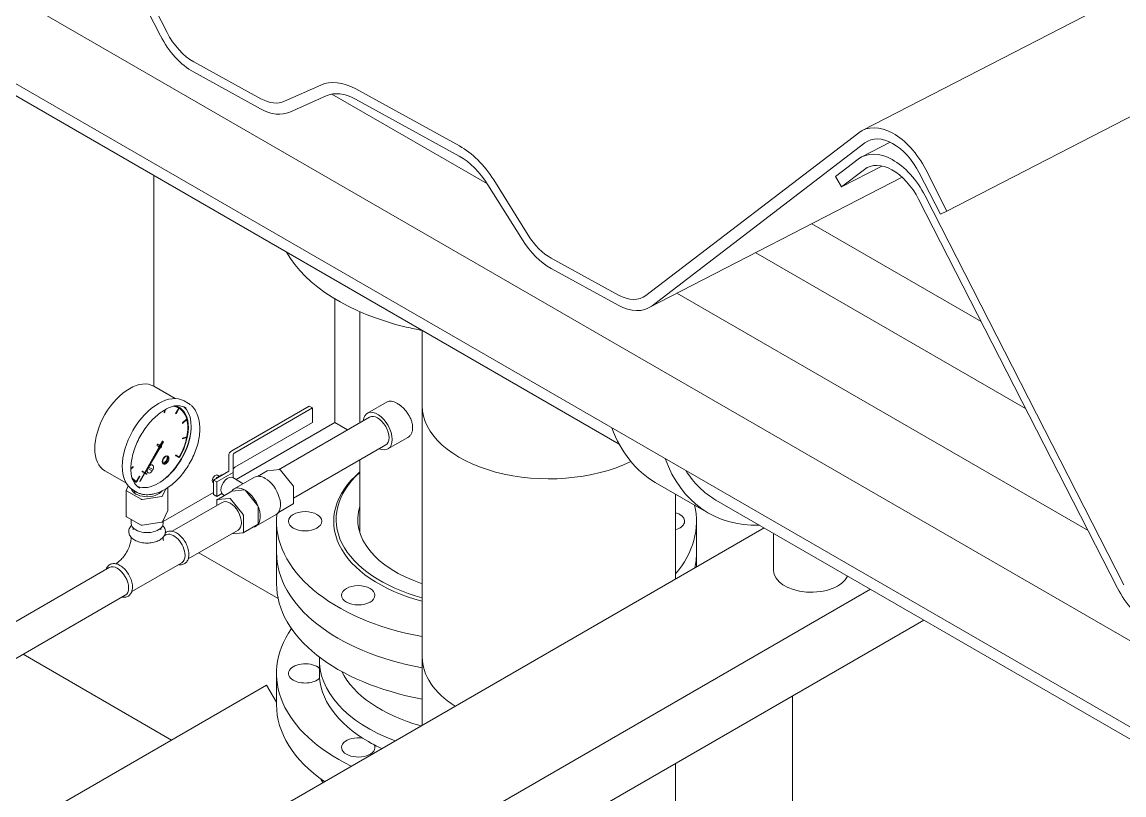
# Model space of a CAD drawing. Header units: millimetres. Extents: x -312439 to 477422, y -331570 to 212570.
# Drawn here: x 400211.7 to 400660, y 107047 to 107361.6 of the extents above; entities that cross this region are included whole.
import ezdxf

# ---------------------------------------------------------------- set-up
doc = ezdxf.new("R2010")
doc.units = ezdxf.units.MM

msp = doc.modelspace()

# ---------------------------------------------------------------- linework, layer by layer
at = {"color": 0, "linetype": 'Continuous', "lineweight": 0, "extrusion": (0, 0.816497, 0.57735)}
for p, q in [((396734.042, 109377.832), (401453.538, 106653.03)), ((396734.042, 109342.828), (401489.123, 106597.48)), ((401698.556, 107907.58), (400553.533, 107317.427)), ((400587.997, 107284.64), (401733.02, 107874.793)), ((400187.129, 107514.236), (400268.002, 107356.005)), ((400270.66, 107357.344), (400189.787, 107515.575)), ((400454.683, 107189.72), (399929.822, 107492.749)), ((400308.838, 107330.37), (400281.553, 107345.361)), ((400281.422, 107341.228), (400308.733, 107326.223)), ((400333.24, 107335.921), (400318.495, 107329.3)), ((400389.702, 107311.121), (400347.422, 107334.35)), ((400320.652, 107324.903), (400335.397, 107331.523)), ((400337.744, 107332.238), (400401.023, 107295.704)), ((400347.316, 107330.203), (400389.596, 107306.974)), ((400552.097, 107316.518), (400465.498, 107250.297)), ((400468.016, 107246.115), (400554.615, 107312.335)), ((400564.913, 107312.643), (400553.319, 107306.667)), ((400551.883, 107305.757), (400542.634, 107298.685)), ((400545.152, 107294.502), (400561.568, 107302.964)), ((400545.152, 107294.502), (400554.4, 107301.575)), ((400587.997, 107284.64), (400579.36, 107301.539)), ((400265.324, 107213.328), (400265.324, 107299.047)), ((400417.575, 107274.864), (400403.571, 107297.28)), ((400569.772, 107298.391), (400466.58, 107245.205)), ((400542.634, 107298.685), (400545.152, 107294.502)), ((400576.702, 107300.2), (400585.339, 107283.301)), ((400401.252, 107295.342), (400415.257, 107272.926)), ((400576.487, 107289.44), (400657.361, 107131.208)), ((400660.019, 107132.548), (400579.146, 107290.779)), ((400585.339, 107283.301), (400587.997, 107284.64)), ((400533.07, 107279.475), (400601.888, 107239.742)), ((400510.189, 107267.682), (400620.017, 107204.272)), ((400426.913, 107261.293), (400454.223, 107246.289)), ((400454.304, 107250.449), (400427.019, 107265.44)), ((400338.945, 107248.883), (400338.945, 107198.585)), ((400478.156, 107251.172), (400645.398, 107154.614)), ((400469.313, 107174.202), (400490.967, 107161.7)), ((400477.594, 107169.421), (400477.594, 107134.903)), ((401019.798, 106863.451), (400494.029, 107167.004)), ((400486.09, 107139.808), (400486.09, 107158.383)), ((400513.612, 107155.698), (400072.305, 106900.909)), ((400517.469, 107138.361), (400517.469, 107153.471)), ((400315.868, 107126.897), (400283.586, 107145.535)), ((400556.919, 107130.695), (400115.612, 106875.906)), ((400578.572, 107118.193), (400137.265, 106863.405)), ((400212.096, 107104.26), (400272.542, 107069.362)), ((400123.465, 106983.292), (400311.202, 107091.682)), ((400525.164, 107087.358), (400525.164, 107006.06))]:
    msp.add_line(p, q, dxfattribs=at)
at = {"color": 5, "linetype": 'Continuous', "lineweight": 0, "extrusion": (0, 0.816497, 0.57735)}
for p, q in [((400349.115, 107198.432), (400349.115, 107243.657)), ((400374.518, 107075.392), (400374.518, 107236.004)), ((400274.022, 107208.306), (400265.323, 107213.328)), ((400279.44, 107206.283), (400277.623, 107207.332)), ((400269.49, 107202.56), (400269.724, 107203.7)), ((400269.534, 107202.535), (400269.779, 107203.732)), ((400269.971, 107203.842), (400269.713, 107202.583)), ((400274.173, 107202.206), (400275.48, 107204.469)), ((400274.217, 107202.181), (400275.524, 107204.445)), ((400275.656, 107204.369), (400274.348, 107202.105)), ((400275.721, 107204.635), (400275.678, 107204.66)), ((400328.538, 107205.223), (400297.01, 107187.02)), ((400329.815, 107204.485), (400298.287, 107186.283)), ((400329.815, 107204.485), (400328.538, 107205.223)), ((400329.815, 107198.585), (400329.815, 107204.485)), ((400360.266, 107207.004), (400352.186, 107202.339)), ((400269.49, 107202.56), (400269.534, 107202.535)), ((400269.713, 107202.583), (400269.534, 107202.535)), ((400274.173, 107202.206), (400274.217, 107202.181)), ((400274.348, 107202.105), (400274.217, 107202.181)), ((400276.905, 107198.431), (400278.69, 107200.014)), ((400276.953, 107198.251), (400276.905, 107198.431)), ((400276.905, 107198.431), (400276.948, 107198.406)), ((400276.948, 107198.406), (400278.734, 107199.99)), ((400276.996, 107198.226), (400276.948, 107198.406)), ((400278.782, 107199.81), (400276.996, 107198.226)), ((400283.435, 107200.354), (400283.185, 107201.184)), ((400329.815, 107198.585), (400298.287, 107180.382)), ((400298.743, 107175.374), (400338.945, 107198.585)), ((400353.11, 107200.738), (400316.05, 107179.342)), ((400338.945, 107198.585), (400344.162, 107195.572)), ((400276.953, 107198.251), (400276.996, 107198.226)), ((400267.074, 107189.758), (400267.636, 107189.433)), ((400268.746, 107191.008), (400267.983, 107189.639)), ((400268.07, 107189.589), (400267.983, 107189.639)), ((400268.07, 107189.589), (400268.832, 107190.958)), ((400269.261, 107190.71), (400268.457, 107189.365)), ((400268.832, 107190.958), (400268.746, 107191.008)), ((400268.832, 107190.958), (400269.261, 107190.71)), ((400276.905, 107192.012), (400276.953, 107192.247)), ((400276.905, 107192.012), (400276.948, 107191.987)), ((400278.734, 107192.465), (400276.948, 107191.987)), ((400276.948, 107191.987), (400276.996, 107192.222)), ((400276.953, 107192.247), (400278.738, 107192.725)), ((400276.953, 107192.247), (400276.996, 107192.222)), ((400276.996, 107192.222), (400278.782, 107192.701)), ((400359.633, 107189.441), (400322.107, 107167.775)), ((400368.637, 107192.505), (400360.557, 107187.84)), ((400267.274, 107188.365), (400261.574, 107178.194)), ((400267.361, 107188.315), (400261.66, 107178.144)), ((400261.771, 107178.128), (400267.708, 107188.114)), ((400266.707, 107189.121), (400267.269, 107188.797)), ((400267.361, 107188.315), (400267.274, 107188.365)), ((400267.72, 107188.536), (400268.006, 107188.371)), ((400268.088, 107189.173), (400268.373, 107189.008)), ((400270.918, 107184.901), (400270.84, 107184.947)), ((400270.92, 107184.93), (400271.004, 107184.881)), ((400274.173, 107185.083), (400274.305, 107185.311)), ((400274.173, 107185.083), (400274.217, 107185.058)), ((400274.217, 107185.058), (400274.348, 107185.286)), ((400275.524, 107184.303), (400274.217, 107185.058)), ((400274.305, 107185.311), (400274.348, 107185.286)), ((400274.348, 107185.286), (400275.656, 107184.531)), ((400295.756, 107185.273), (400295.756, 107178.717)), ((400297.563, 107176.055), (400297.563, 107185.273)), ((400255.957, 107179.856), (400256.828, 107180.628)), ((400255.957, 107179.792), (400256.871, 107180.603)), ((400256.92, 107180.423), (400255.958, 107179.571)), ((400256.828, 107180.628), (400256.871, 107180.603)), ((400256.871, 107180.603), (400256.92, 107180.423)), ((400263.156, 107180.456), (400263.187, 107180.438)), ((400263.187, 107180.438), (400264.963, 107179.413)), ((400264.824, 107181.223), (400264.662, 107181.317)), ((400269.065, 107181.872), (400269.143, 107181.826)), ((400269.119, 107181.81), (400269.203, 107181.762)), ((400269.698, 107182.27), (400269.367, 107181.697)), ((400269.446, 107181.652), (400269.367, 107181.697)), ((400271.143, 107184.772), (400270.812, 107184.198)), ((400271.143, 107184.772), (400271.221, 107184.727)), ((400275.59, 107184.417), (400275.721, 107184.341)), ((400349.115, 107153.831), (400349.115, 107183.368)), ((400254.118, 107173.83), (400245.419, 107178.853)), ((400258.169, 107174.486), (400259.476, 107176.75)), ((400258.212, 107174.46), (400259.52, 107176.725)), ((400259.651, 107176.649), (400258.344, 107174.384)), ((400259.476, 107176.75), (400259.52, 107176.725)), ((400259.52, 107176.725), (400259.651, 107176.649)), ((400261.497, 107178.057), (400259.593, 107174.66)), ((400261.584, 107178.007), (400259.68, 107174.61)), ((400259.68, 107174.61), (400261.651, 107177.925)), ((400261.479, 107178.024), (400260.594, 107178.535)), ((400261.594, 107178.23), (400260.712, 107178.739)), ((400262.327, 107177.535), (400261.608, 107177.95)), ((400262.445, 107177.739), (400261.726, 107178.154)), ((400262.885, 107179.914), (400262.846, 107179.936)), ((400263.023, 107178.104), (400262.861, 107178.197)), ((400264.66, 107178.889), (400262.885, 107179.914)), ((400295.756, 107178.717), (400289.611, 107175.169)), ((400290.823, 107176.044), (400290.736, 107175.818)), ((400297.563, 107178.285), (400290.889, 107174.431)), ((400292.808, 107177.307), (400290.999, 107176.263)), ((400291.173, 107177.144), (400291.85, 107176.754)), ((400293.145, 107177.209), (400292.951, 107177.321)), ((400297.384, 107176.158), (400301.711, 107173.66)), ((400298.016, 107171.527), (400306.245, 107176.277)), ((400307.493, 107176.67), (400311.372, 107178.909)), ((400316.537, 107179.385), (400311.436, 107178.929)), ((400321.95, 107172.859), (400316.85, 107179.204)), ((400254.909, 107172.742), (400254.087, 107170.97)), ((400258.103, 107174.219), (400258.146, 107174.194)), ((400258.146, 107174.194), (400258.278, 107174.422)), ((400258.3, 107174.409), (400258.344, 107174.384)), ((400259.68, 107174.61), (400259.593, 107174.66)), ((400268.877, 107168.682), (400270.22, 107171.578)), ((400271.048, 107172.111), (400271.048, 107162.892)), ((400289.458, 107174.173), (400289.611, 107174.085)), ((400290.889, 107174.431), (400289.611, 107175.169)), ((400289.611, 107175.169), (400289.611, 107169.268)), ((400290.889, 107168.531), (400290.889, 107174.431)), ((400322.107, 107165.655), (400322.107, 107172.456)), ((400254.072, 107170.904), (400254.072, 107160.403)), ((400254.202, 107170.724), (400260.091, 107167.323)), ((400258.578, 107170.15), (400256.762, 107171.199)), ((400257.554, 107169.735), (400257.554, 107170.741)), ((400260.519, 107167.257), (400268.564, 107168.502)), ((400265.711, 107169.654), (400264.866, 107169.456)), ((400267.566, 107169.735), (400267.566, 107170.241)), ((400269.082, 107158.249), (400289.611, 107170.102)), ((400289.611, 107169.268), (400290.889, 107168.531)), ((400292.956, 107169.724), (400290.889, 107168.531)), ((400290.926, 107166.955), (400290.926, 107164.836)), ((400291.017, 107167.158), (400297.08, 107170.658)), ((400296.183, 107167.634), (400291.082, 107167.178)), ((400293.417, 107169.288), (400294.062, 107168.916)), ((400301.596, 107161.108), (400296.495, 107167.453)), ((400302.246, 107171.134), (400297.145, 107170.678)), ((400307.659, 107164.608), (400302.558, 107170.953)), ((400268.877, 107158.181), (400271.032, 107162.826)), ((400293.078, 107166.078), (400272.76, 107154.348)), ((400307.815, 107157.404), (400307.815, 107164.205)), ((400315.981, 107161.969), (400322.015, 107165.453)), ((400254.202, 107160.222), (400260.091, 107156.822)), ((400256.037, 107159.162), (400256.037, 107157.525)), ((400260.519, 107156.756), (400268.564, 107158)), ((400269.082, 107158.624), (400269.082, 107157.525)), ((400301.752, 107153.904), (400301.752, 107160.705)), ((400306.788, 107156.334), (400315.016, 107161.084)), ((400315.216, 107132.979), (400315.216, 107158.383)), ((400256.956, 107155.598), (400256.956, 107154.929)), ((400268.164, 107155.598), (400268.164, 107154.929)), ((400299.6, 107154.781), (400279.283, 107143.051)), ((400296.982, 107153.269), (400301.596, 107153.681)), ((400301.661, 107153.701), (400307.724, 107157.202)), ((400256.037, 107151.579), (400256.037, 107151.887)), ((400269.082, 107151.579), (400269.082, 107151.887)), ((400269.509, 107152.471), (400270.125, 107152.827)), ((400249.807, 107141.096), (400250.074, 107141.25)), ((400256.33, 107129.799), (400276.648, 107141.529)), ((400247.173, 107139.575), (400191.696, 107107.546)), ((400253.695, 107128.278), (400198.685, 107096.518)), ((400332.671, 107101.882), (400332.671, 107096.475)), ((400315.216, 107083.773), (400315.216, 107096.475)), ((400311.202, 107091.682), (400315.216, 107084.731)), ((400477.594, 106961.242), (400477.594, 107059.893)), ((400333.283, 107053.437), (400334.085, 107052.048))]:
    msp.add_line(p, q, dxfattribs=at)
at = {"color": 0, "linetype": 'Continuous', "lineweight": 0}
for centre, major_axis, ratio, start_param, end_param in [((400282.005, 107363.059), (11.825, -22.942), 0.6074486, 4.7067872, 5.5477045), ((400282.005, 107363.059), (-9.58, 18.587), 0.6074486, 1.5651945, 2.4074876), ((400346.759, 107308.358), (-14.069, 27.297), 0.6074486, 5.5490802, 6.2504354), ((400346.759, 107308.358), (-11.825, 22.942), 0.6074486, 5.5490802, 6.2504354), ((400309.29, 107348.068), (9.58, -18.587), 0.6074486, 5.5490802, 6.2504354), ((400309.29, 107348.068), (11.825, -22.942), 0.6074486, 5.5490796, 6.2504361), ((400565.358, 107294.485), (-11.825, 22.942), 0.6074486, 4.7067872, 6.3913733), ((400389.039, 107285.129), (-14.069, 27.297), 0.6074486, 4.847725, 5.5490802), ((400565.358, 107294.485), (-9.58, 18.587), 0.6074486, 4.7067872, 6.3913733), ((400389.039, 107285.129), (11.825, -22.942), 0.6074486, 1.7061324, 2.4074876), ((400565.143, 107283.725), (-11.825, 22.942), 0.6074486, 4.7067872, 6.3913733), ((400565.143, 107283.725), (-9.58, 18.587), 0.6074486, 4.7067872, 6.3913733), ((400427.47, 107283.138), (-9.58, 18.587), 0.6074486, 1.7061324, 2.4074876), ((400427.47, 107283.138), (11.825, -22.942), 0.6074486, 4.8477244, 5.5490809), ((400400.653, 107282.998), (85.437, 0), 0.5773503, 3.4534781, 4.3196899), ((400454.755, 107268.148), (9.58, -18.587), 0.6074486, 5.5490802, 6.3913733), ((400454.755, 107268.148), (11.825, -22.942), 0.6074486, 5.550456, 6.3913733), ((400400.653, 107282.998), (85.437, 0), 0.5773503, 4.3196899, 4.4005035), ((400521.953, 107265.377), (-52.64, -91.175), 0.5773503, 5.8338726, 6.2831853), ((400543.607, 107252.876), (-52.64, -91.175), 0.5773503, 5.8338726, 6.6259572), ((400543.607, 107252.876), (49.578, 85.871), 0.5773503, 2.8451502, 3.1415927), ((400400.653, 107158.383), (85.437, 0), 0.5773503, 5.8334403, 6.4168453), ((400474.453, 107158.383), (6.798, 0), 0.5773503, 0.7853982, 1.0905839), ((400474.453, 107158.383), (6.798, 0), 0.5773503, 5.1926015, 7.0685835), ((400400.653, 107145.681), (85.437, 0), 0.5773503, 6.1556586, 6.2831853), ((400400.653, 107145.681), (-85.437, 0), 0.5773503, 3.0140659, 3.1415927), ((400532.78, 107138.361), (-15.311, 0), 0.5773503, 0, 2.8815874), ((400671.363, 107138.263), (11.825, -22.942), 0.6074486, 4.7067872, 5.5477045)]:
    msp.add_ellipse(centre, major_axis=major_axis, ratio=ratio, start_param=start_param, end_param=end_param, dxfattribs=at)
at = {"color": 5, "linetype": 'Continuous', "lineweight": 0}
for centre, major_axis, ratio, start_param, end_param in [((400255.371, 107196.09), (-9.952, -17.238), 0.5773503, 3.1415927, 6.2831853), ((400267.193, 107189.265), (-10.431, -18.066), 0.5773503, 3.1415927, 6.2831853), ((400267.193, 107189.265), (-9.42, -16.316), 0.5773503, 0.7853982, 3.0447187), ((400266.934, 107189.415), (-8.656, -14.993), 0.5773503, 1.5707963, 3.3990144), ((400266.934, 107189.415), (-8.787, -15.22), 0.5773503, 1.5707963, 3.3359698), ((400266.89, 107189.44), (-8.787, -15.22), 0.5773503, 3.1415927, 3.327058), ((400284.279, 107219.533), (-8.722, -15.107), 0.5773503, 6.2794167, 6.2869539), ((400284.213, 107219.267), (-8.59, -14.879), 0.5773503, 6.279359, 6.2870116), ((400266.89, 107189.44), (-8.656, -14.993), 0.5773503, 2.6255886, 3.1289946), ((400356.372, 107195.089), (4.186, -7.25), 0.5773503, 0.7853982, 3.819024), ((400426.056, 107205.411), (-51.538, 0), 0.5773503, 0, 2.2734346), ((400290.66, 107210.51), (-8.722, -15.107), 0.5773503, 5.7558179, 5.7633552), ((400266.89, 107189.44), (-8.656, -14.993), 0.5773503, 2.1019898, 2.6060662), ((400290.505, 107210.261), (-8.59, -14.879), 0.5773503, 5.7557602, 5.7634128), ((400356.372, 107195.089), (-3.261, 5.649), 0.5773503, 3.1415927, 6.2831853), ((400266.89, 107189.44), (-9.646, -16.708), 0.5773503, 0.8552539, 2.2863388), ((400266.89, 107189.44), (-0.184, -0.318), 0.5773503, 3.1415927, 6.2831853), ((400267.817, 107188.905), (-0.408, -0.707), 0.5773503, 3.6351307, 5.8435067), ((400267.904, 107188.855), (-0.408, -0.707), 0.5773503, 3.6351307, 5.8435067), ((400267.904, 107188.855), (-0.408, -0.707), 0.5773503, 1.9743887, 2.6478622), ((400266.89, 107189.44), (-8.656, -14.993), 0.5773503, 1.578391, 2.0842988), ((400290.481, 107195.668), (-8.59, -14.879), 0.5773503, 5.2321614, 5.2398141), ((400290.684, 107195.834), (-8.722, -15.107), 0.5773503, 5.2322191, 5.2397564), ((400356.372, 107195.089), (4.186, -7.25), 0.5773503, 5.605754, 7.0685835), ((400267.904, 107188.855), (-0.184, -0.318), 0.5773503, 3.1415927, 6.2831853), ((400267.904, 107188.855), (-0.408, -0.707), 0.5773503, 0.4398516, 1.1672039), ((400270.02, 107183.37), (-0.901, -1.56), 0.5773503, 3.1415927, 6.2831853), ((400270.182, 107183.276), (-0.901, -1.56), 0.5773503, 3.3104584, 6.1143196), ((400268.011, 107184.53), (-1.681, -2.912), 0.8164966, 1.0145657, 2.1270269), ((400270.104, 107183.322), (-0.901, -1.56), 0.5773503, 2.9727269, 3.3104584), ((400300.036, 107185.273), (-4.28, 0), 0.5773503, 5.4977871, 6.2831853), ((400300.036, 107185.273), (-2.473, 0), 0.5773503, 5.4977871, 6.2831853), ((400263.924, 107179.663), (-0.901, -1.56), 0.5773503, 1.7396621, 4.5435232), ((400263.761, 107179.757), (-0.901, -1.56), 0.5773503, 3.1415927, 4.1247486), ((400270.104, 107183.322), (-0.901, -1.56), 0.5773503, 6.1143196, 6.4520511), ((400270.182, 107183.276), (-0.901, -1.56), 0.5773503, 0.1688658, 2.9727269), ((400268.314, 107184.355), (1.681, 2.912), 0.8164966, 4.1561584, 5.2686196), ((400284.147, 107179.401), (-8.59, -14.879), 0.5773503, 4.7085627, 4.7162153), ((400284.344, 107179.439), (-8.722, -15.107), 0.5773503, 4.7086203, 4.7161576), ((400300.036, 107179.372), (-2.473, 0), 0.5773503, 5.4977871, 6.2831853), ((400266.934, 107189.415), (-8.656, -14.993), 0.5773503, 6.0257636, 6.2831853), ((400260.653, 107178.637), (-0.059, -0.102), 0.5773503, 3.1415927, 6.2831853), ((400263.761, 107179.757), (-0.901, -1.56), 0.5773503, 5.2557699, 6.2831853), ((400263.924, 107179.663), (-0.901, -1.56), 0.5773503, 4.8812547, 7.6851159), ((400263.845, 107179.709), (-0.901, -1.56), 0.5773503, 1.4019306, 1.7396621), ((400290.316, 107175.659), (0.858, 1.486), 0.5773503, 0, 3.1415927), ((400290.999, 107176.028), (0.144, 0.249), 0.5773503, 0.7853982, 1.8325957), ((400295.4, 107172.723), (-1.983, -3.435), 0.5773503, 3.1415927, 5.4977871), ((400292.808, 107177.072), (0.144, 0.249), 0.5773503, 0, 0.7853982), ((400310.63, 107168.681), (-4.386, 7.596), 0.5773503, 5.4977871, 6.2831853), ((400311.593, 107178.526), (-0.221, 0.383), 0.5773503, 6.0213859, 6.2831853), ((400316.693, 107178.982), (-0.221, 0.383), 0.5773503, 4.9741884, 6.0213859), ((400400.653, 107158.383), (62.164, 0), 0.5773503, 2.548228, 4.2784859), ((400400.653, 107159.183), (-61.184, 0), 0.5773503, 5.7140037, 7.4126446), ((400262.56, 107172.149), (6.523, 0), 0.5773503, 3.2787449, 5.8812868), ((400266.934, 107189.415), (-8.787, -15.22), 0.5773503, 6.0888081, 6.2831853), ((400266.89, 107189.44), (-8.787, -15.22), 0.5773503, 6.0977199, 6.2831853), ((400249.655, 107159.562), (8.59, 14.879), 0.5773503, 6.279359, 6.2870116), ((400249.589, 107159.297), (8.722, 15.107), 0.5773503, 6.2794167, 6.2869539), ((400249.546, 107159.322), (8.722, 15.107), 0.5773503, 6.2794167, 6.2807026), ((400267.193, 107189.265), (-9.42, -16.316), 0.5773503, 0.096874, 0.7853982), ((400302.402, 107163.93), (-4.386, 7.596), 0.5773503, 5.4977871, 6.5382602), ((400310.63, 107168.681), (-4.386, 7.596), 0.5773503, 3.1415927, 5.4977871), ((400321.794, 107172.637), (-0.221, 0.383), 0.5773503, 3.9269908, 4.9741884), ((400254.515, 107170.904), (-0.442, 0), 0.5773503, 6.0213859, 7.0685835), ((400262.56, 107168.026), (6.523, 0), 0.5773503, 2.4457007, 2.5623918), ((400260.404, 107167.504), (0.442, 0), 0.5773503, 3.9269908, 4.9741884), ((400262.56, 107168.026), (6.523, 0), 0.5773503, 0.5792009, 0.6523149), ((400268.449, 107168.748), (0.442, 0), 0.5773503, 4.9741884, 6.0213859), ((400291.239, 107166.775), (-0.221, 0.383), 0.5773503, 6.0213859, 7.0685835), ((400295.4, 107172.723), (-1.983, -3.435), 0.5773503, 5.4977871, 6.2831853), ((400296.339, 107160.43), (-3.261, 5.649), 0.5773503, 3.1415927, 6.2831853), ((400296.339, 107167.23), (-0.221, 0.383), 0.5773503, 4.9741884, 6.0213859), ((400297.302, 107170.275), (-0.221, 0.383), 0.5773503, 6.0213859, 6.2831853), ((400302.402, 107170.731), (-0.221, 0.383), 0.5773503, 4.9741884, 6.0213859), ((400302.402, 107163.93), (-4.386, 7.596), 0.5773503, 2.8865178, 5.4977871), ((400270.605, 107162.892), (0.442, 0), 0.5773503, 6.0213859, 6.2831853), ((400307.503, 107164.386), (-0.221, 0.383), 0.5773503, 3.9269908, 4.9741884), ((400321.794, 107165.836), (0.221, -0.383), 0.5773503, 0, 0.7853982), ((400400.653, 107159.183), (52.364, 0), 0.5773503, 2.9636533, 4.1898411), ((400254.515, 107160.403), (-0.442, 0), 0.5773503, 0, 0.7853982), ((400268.449, 107158.247), (0.442, 0), 0.5773503, 4.9741884, 6.0213859), ((400301.44, 107160.885), (-0.221, 0.383), 0.5773503, 3.9269908, 4.9741884), ((400400.653, 107158.383), (85.437, 0), 0.5773503, 3.0819402, 4.4015121), ((400262.56, 107157.525), (6.523, 0), 0.5773503, 3.1415927, 3.9269908), ((400262.56, 107157.525), (6.523, 0), 0.5773503, 3.9269908, 6.2831853), ((400260.404, 107157.002), (0.442, 0), 0.5773503, 3.9269908, 4.9741884), ((400273.387, 107147.178), (-3.261, 5.649), 0.5773503, 3.9269908, 6.2831853), ((400301.44, 107154.085), (0.221, -0.383), 0.5773503, 6.0213859, 7.0685835), ((400307.503, 107157.585), (0.221, -0.383), 0.5773503, 0, 0.7853982), ((400273.387, 107147.178), (-3.261, 5.649), 0.5773503, 3.1415927, 3.9269908), ((400400.653, 107145.681), (85.437, 0), 0.5773503, 3.1415927, 4.4015121), ((400400.653, 107145.681), (-85.437, 0), 0.5773503, 0, 1.2599194), ((400250.434, 107133.926), (-3.261, 5.649), 0.5773503, 3.1415927, 6.2831853), ((400400.653, 107132.979), (-85.437, 0), 0.5773503, 0, 1.2599194), ((400400.653, 107096.475), (85.437, 0), 0.5773503, 2.7625544, 4.013016), ((400326.853, 107096.475), (6.798, 0), 0.5773503, 0.543593, 3.9269908), ((400400.653, 107101.882), (-67.982, 0), 0.5773503, 6.2526983, 7.275452), ((400426.056, 107103.111), (51.538, 0), 0.5773503, 3.1415927, 3.8785726), ((400426.056, 107103.111), (-51.538, 0), 0.5773503, 0, 0.7369799), ((400400.653, 107096.475), (-67.982, 0), 0.5773503, 0, 0.7853982), ((400400.653, 107106.962), (-61.245, 0), 0.5773503, 0.2785726, 1.1212599), ((400326.853, 107096.475), (6.798, 0), 0.5773503, 3.9269908, 5.7639057), ((400400.653, 107083.773), (85.437, 0), 0.5773503, 3.1415927, 3.8306823), ((400348.468, 107066.346), (6.798, 0), 0.5773503, 1.3046778, 3.9269908), ((400400.653, 107096.475), (-67.982, 0), 0.5773503, 0.7853982, 0.8935886), ((400348.468, 107066.346), (6.798, 0), 0.5773503, 3.9269908, 6.5493038)]:
    msp.add_ellipse(centre, major_axis=major_axis, ratio=ratio, start_param=start_param, end_param=end_param, dxfattribs=at)
for centre, major_axis in [((400268.19, 107188.69), (-0.184, -0.318)), ((400262.386, 107177.637), (-0.059, -0.102)), ((400326.853, 107158.383), (6.798, 0)), ((400348.468, 107128.254), (6.798, 0))]:
    msp.add_ellipse(centre, major_axis=major_axis, ratio=0.5773503, dxfattribs=at)
for points, knots in [([(400368.637, 107192.505), (400368.93, 107192.674), (400369.207, 107192.892), (400369.701, 107193.421), (400369.917, 107193.732), (400370.265, 107194.426), (400370.397, 107194.809), (400370.572, 107195.62), (400370.613, 107196.047), (400370.613, 107196.907), (400370.572, 107197.369), (400370.397, 107198.325), (400370.265, 107198.819), (400369.917, 107199.809), (400369.701, 107200.305), (400369.207, 107201.267), (400368.93, 107201.734), (400368.344, 107202.608), (400368.016, 107203.045), (400367.312, 107203.886), (400366.935, 107204.289), (400366.161, 107205.033), (400365.762, 107205.374), (400364.973, 107205.975), (400364.583, 107206.235), (400363.838, 107206.665), (400363.459, 107206.849), (400362.718, 107207.132), (400362.356, 107207.229), (400361.672, 107207.328), (400361.35, 107207.328), (400360.763, 107207.233), (400360.498, 107207.138), (400360.266, 107207.004)], [30.950465, 30.950465, 30.950465, 30.950465, 33.5297118, 33.5297118, 36.1089586, 36.1089586, 38.6882054, 38.6882054, 41.2674522, 41.2674522, 43.846699, 43.846699, 46.4259458, 46.4259458, 49.0051926, 49.0051926, 51.5844394, 51.5844394, 54.1636241, 54.1636241, 56.7428088, 56.7428088, 59.3219936, 59.3219936, 61.9011783, 61.9011783, 64.480363, 64.480363, 67.0595478, 67.0595478, 69.6387325, 69.6387325, 72.2179172, 72.2179172, 72.2179172, 72.2179172]), ([(400256.52, 107175.599), (400256.11, 107176.959), (400255.919, 107178.535), (400256.008, 107181.951), (400256.284, 107183.786), (400257.279, 107187.538), (400257.998, 107189.454), (400259.809, 107193.17), (400260.9, 107194.969), (400263.343, 107198.263), (400264.694, 107199.759), (400267.513, 107202.293), (400268.981, 107203.331), (400271.54, 107204.674), (400272.639, 107205.094), (400273.692, 107205.341)], [5.9949232, 5.9949232, 5.9949232, 5.9949232, 6.3135049, 6.3135049, 6.6301996, 6.6301996, 6.9473973, 6.9473973, 7.2649962, 7.2649962, 7.5825386, 7.5825386, 7.8995923, 7.8995923, 8.1422437, 8.1422437, 8.1422437, 8.1422437]), ([(400273.265, 107205.232), (400273.543, 107205.286), (400273.818, 107205.327), (400274.496, 107205.399), (400274.893, 107205.413), (400275.667, 107205.387), (400276.043, 107205.346), (400276.771, 107205.207), (400277.122, 107205.11), (400277.797, 107204.862), (400278.121, 107204.711), (400278.429, 107204.533)], [1.89208285, 1.89208285, 1.89208285, 1.89208285, 1.95848562, 1.95848562, 2.05791284, 2.05791284, 2.15734006, 2.15734006, 2.25676727, 2.25676727, 2.35619449, 2.35619449, 2.35619449, 2.35619449]), ([(400279.44, 107206.283), (400279.789, 107206.081), (400280.122, 107205.849), (400280.748, 107205.327), (400281.042, 107205.038), (400281.588, 107204.404), (400281.84, 107204.06), (400282.302, 107203.321), (400282.51, 107202.926), (400282.882, 107202.089), (400283.045, 107201.647), (400283.185, 107201.184)], [2.35619449, 2.35619449, 2.35619449, 2.35619449, 2.45562171, 2.45562171, 2.55504892, 2.55504892, 2.65447614, 2.65447614, 2.75390335, 2.75390335, 2.85333057, 2.85333057, 2.85333057, 2.85333057]), ([(400283.435, 107200.354), (400283.876, 107198.891), (400284.073, 107197.22), (400283.972, 107193.616), (400283.671, 107191.681), (400282.604, 107187.75), (400281.838, 107185.755), (400279.922, 107181.906), (400278.772, 107180.052), (400276.202, 107176.667), (400274.783, 107175.138), (400271.812, 107172.557), (400270.261, 107171.506), (400267.705, 107170.255), (400266.695, 107169.886), (400265.711, 107169.654)], [2.8533306, 2.8533306, 2.8533306, 2.8533306, 3.1744222, 3.1744222, 3.4976138, 3.4976138, 3.8203576, 3.8203576, 4.142724, 4.142724, 4.465171, 4.465171, 4.788109, 4.788109, 5.0006511, 5.0006511, 5.0006511, 5.0006511]), ([(400259.589, 107171.9), (400259.281, 107172.078), (400258.988, 107172.283), (400258.435, 107172.743), (400258.175, 107172.999), (400257.692, 107173.56), (400257.468, 107173.865), (400257.058, 107174.522), (400256.872, 107174.874), (400256.596, 107175.496), (400256.494, 107175.755), (400256.401, 107176.023)], [5.49778714, 5.49778714, 5.49778714, 5.49778714, 5.59721436, 5.59721436, 5.69664158, 5.69664158, 5.7960688, 5.7960688, 5.89549601, 5.89549601, 5.96189879, 5.96189879, 5.96189879, 5.96189879]), ([(400264.866, 107169.456), (400264.396, 107169.345), (400263.932, 107169.266), (400263.021, 107169.169), (400262.575, 107169.153), (400261.704, 107169.183), (400261.28, 107169.229), (400260.458, 107169.385), (400260.06, 107169.495), (400259.295, 107169.776), (400258.928, 107169.948), (400258.578, 107170.15)], [5.00065107, 5.00065107, 5.00065107, 5.00065107, 5.10007828, 5.10007828, 5.1995055, 5.1995055, 5.29893271, 5.29893271, 5.39835993, 5.39835993, 5.49778714, 5.49778714, 5.49778714, 5.49778714]), ([(400256.211, 107156.661), (400256.125, 107156.571), (400256.042, 107156.479), (400255.591, 107155.934), (400255.32, 107155.419), (400255.091, 107154.403), (400255.094, 107153.914), (400255.317, 107152.983), (400255.534, 107152.542), (400256.168, 107151.689), (400256.609, 107151.289), (400257.686, 107150.572), (400258.337, 107150.267), (400259.756, 107149.8), (400260.524, 107149.64), (400262.095, 107149.478), (400262.898, 107149.473), (400264.465, 107149.619), (400265.231, 107149.769), (400266.66, 107150.216), (400267.322, 107150.514), (400268.471, 107151.249), (400268.96, 107151.687), (400269.656, 107152.651), (400269.883, 107153.169), (400270.036, 107154.178), (400269.999, 107154.658), (400269.715, 107155.576), (400269.467, 107156.012), (400269.068, 107156.49), (400268.99, 107156.576), (400268.908, 107156.661)], [0.2744067, 0.2744067, 0.2744067, 0.2744067, 0.3404824, 0.3404824, 0.6555453, 0.6555453, 0.9227642, 0.9227642, 1.1907528, 1.1907528, 1.4998057, 1.4998057, 1.8385229, 1.8385229, 2.1786817, 2.1786817, 2.5158182, 2.5158182, 2.8528635, 2.8528635, 3.1928102, 3.1928102, 3.5321536, 3.5321536, 3.8395299, 3.8395299, 4.1031394, 4.1031394, 4.3756618, 4.3756618, 4.4379823, 4.4379823, 4.4379823, 4.4379823]), ([(400275.312, 107140.758), (400275.569, 107140.708), (400275.826, 107140.681), (400276.619, 107140.678), (400277.149, 107140.793), (400278.034, 107141.246), (400278.398, 107141.554), (400278.994, 107142.324), (400279.217, 107142.793), (400279.527, 107143.889), (400279.589, 107144.531), (400279.53, 107145.908), (400279.399, 107146.646), (400278.962, 107148.12), (400278.657, 107148.855), (400277.908, 107150.254), (400277.464, 107150.918), (400276.476, 107152.117), (400275.931, 107152.652), (400274.779, 107153.54), (400274.172, 107153.891), (400272.949, 107154.348), (400272.331, 107154.458), (400271.212, 107154.384), (400270.706, 107154.233), (400270.165, 107153.907), (400270.067, 107153.841), (400269.974, 107153.769)], [1.8909525, 1.8909525, 1.8909525, 1.8909525, 2.0312373, 2.0312373, 2.326965, 2.326965, 2.5878307, 2.5878307, 2.8682132, 2.8682132, 3.1921128, 3.1921128, 3.5331635, 3.5331635, 3.8720413, 3.8720413, 4.2087433, 4.2087433, 4.5465858, 4.5465858, 4.8875883, 4.8875883, 5.2208086, 5.2208086, 5.5084528, 5.5084528, 5.5745803, 5.5745803, 5.5745803, 5.5745803]), ([(400250.074, 107141.25), (400250.373, 107141.423), (400250.723, 107141.662), (400251.496, 107142.295), (400251.922, 107142.7), (400252.791, 107143.662), (400253.234, 107144.229), (400254.064, 107145.467), (400254.45, 107146.143), (400255.105, 107147.507), (400255.373, 107148.196), (400255.766, 107149.479), (400255.895, 107150.074), (400256.016, 107150.966), (400256.037, 107151.298), (400256.037, 107151.579)], [1.5707963, 1.5707963, 1.5707963, 1.5707963, 1.77752, 1.77752, 2.0009815, 2.0009815, 2.2400361, 2.2400361, 2.4880104, 2.4880104, 2.7356749, 2.7356749, 2.9733388, 2.9733388, 3.1415927, 3.1415927, 3.1415927, 3.1415927]), ([(400269.082, 107151.579), (400269.082, 107151.234), (400269.115, 107150.968), (400269.177, 107150.664), (400269.205, 107150.596), (400269.205, 107150.596)], [0, 0, 0, 0, 0.20672367, 0.20672367, 0.38048852, 0.38048852, 0.38048852, 0.38048852]), ([(400252.36, 107127.507), (400252.616, 107127.457), (400252.874, 107127.43), (400253.666, 107127.426), (400254.196, 107127.542), (400255.081, 107127.995), (400255.445, 107128.302), (400256.042, 107129.072), (400256.265, 107129.541), (400256.574, 107130.638), (400256.636, 107131.28), (400256.577, 107132.656), (400256.447, 107133.394), (400256.01, 107134.868), (400255.705, 107135.603), (400254.955, 107137.002), (400254.512, 107137.666), (400253.524, 107138.866), (400252.979, 107139.4), (400251.827, 107140.288), (400251.219, 107140.64), (400249.996, 107141.096), (400249.379, 107141.206), (400248.259, 107141.132), (400247.754, 107140.982), (400246.915, 107140.477), (400246.574, 107140.146), (400246.111, 107139.467), (400245.955, 107139.146), (400245.837, 107138.804)], [1.8909525, 1.8909525, 1.8909525, 1.8909525, 2.0312373, 2.0312373, 2.326965, 2.326965, 2.5878307, 2.5878307, 2.8682132, 2.8682132, 3.1921128, 3.1921128, 3.5331635, 3.5331635, 3.8720413, 3.8720413, 4.2087433, 4.2087433, 4.5465858, 4.5465858, 4.8875883, 4.8875883, 5.2208086, 5.2208086, 5.5084528, 5.5084528, 5.7690152, 5.7690152, 5.9630291, 5.9630291, 5.9630291, 5.9630291])]:
    msp.add_open_spline(points, degree=3, knots=knots, dxfattribs=at)

doc.saveas('drawing.dxf')
